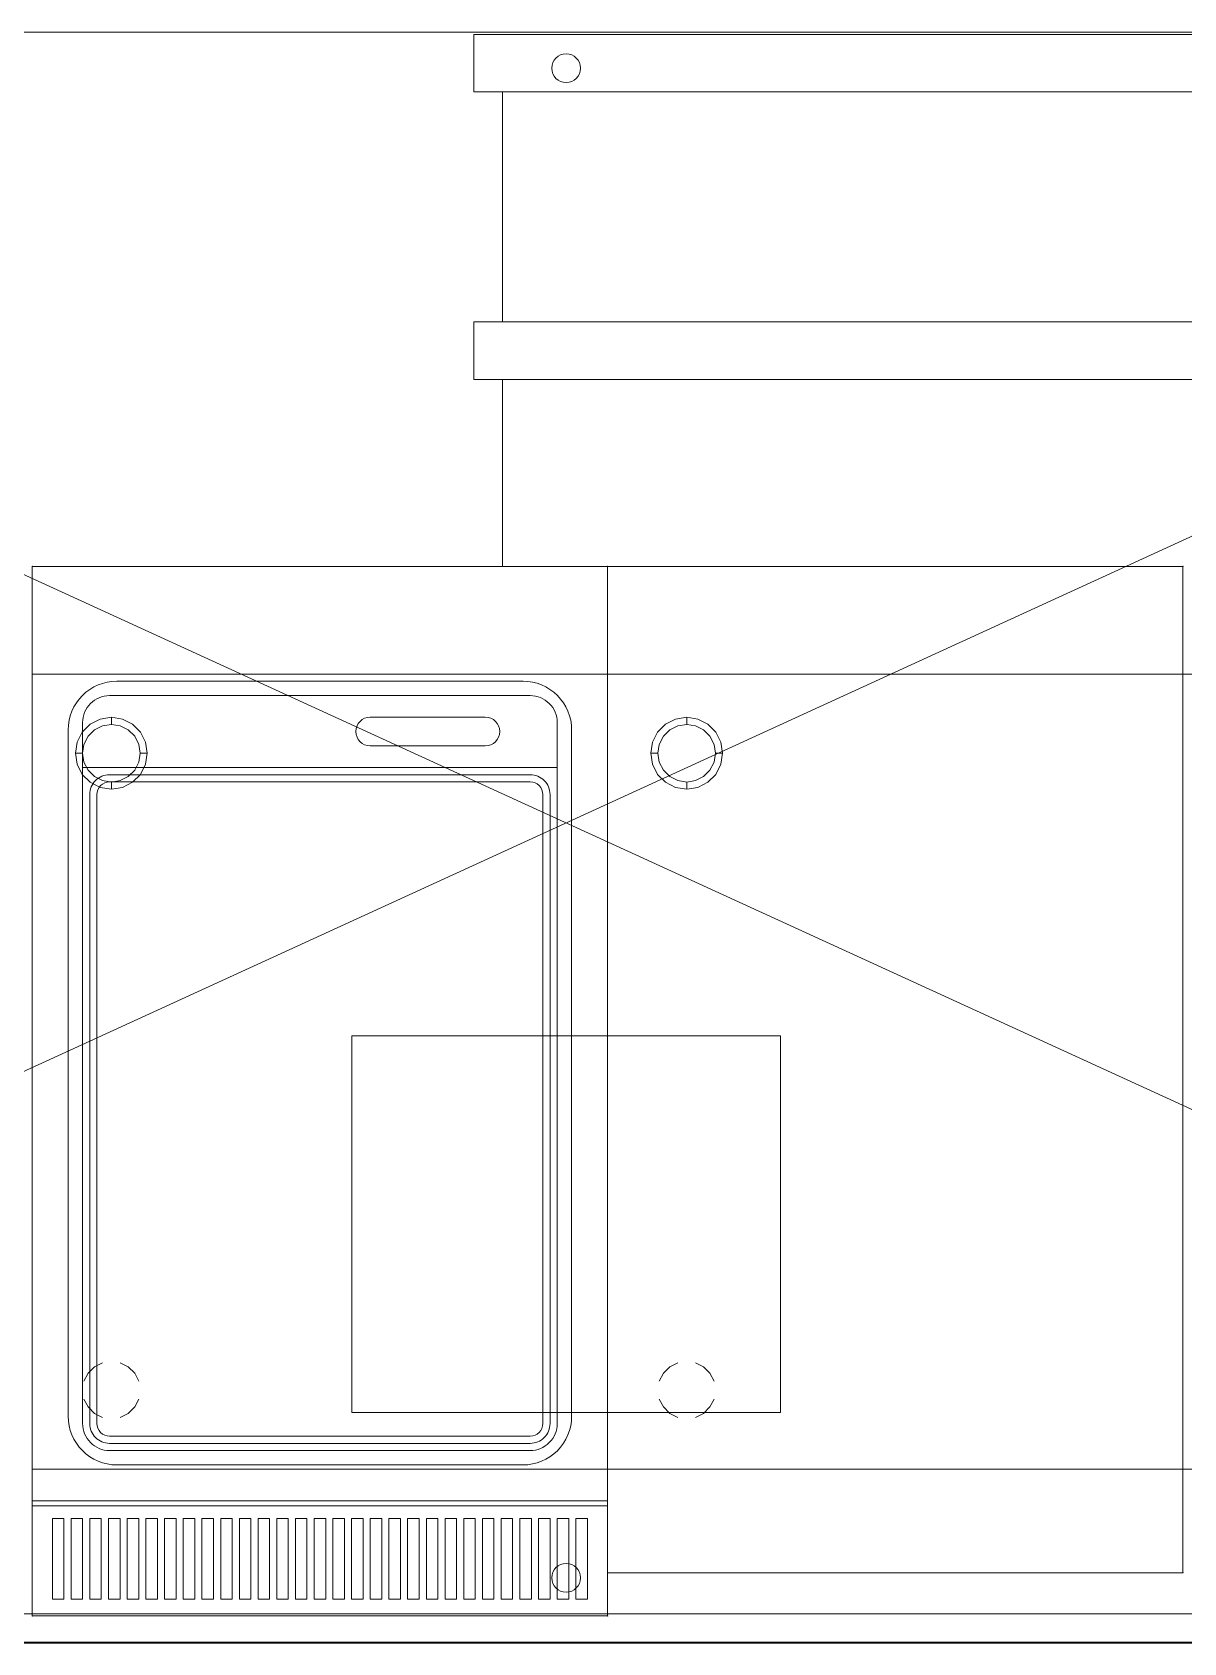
# Model space of a CAD drawing. Header units: millimetres. Extents: x -5316 to 10114, y -10026 to 11025.
# Drawn here: x -47.2 to 32.9, y -458.8 to -346.7 of the extents above; entities that cross this region are included whole.
import ezdxf

# ---------------------------------------------------------------- set-up
doc = ezdxf.new("R2010")
doc.units = ezdxf.units.MM
doc.layers.add('DUVAR', color=1, linetype='Continuous', lineweight=35)
doc.layers.add('tefrişler', color=13, linetype='Continuous', lineweight=5)

msp = doc.modelspace()

# ---------------------------------------------------------------- linework, layer by layer
at = {"layer": 'DUVAR'}
msp.add_line((699.54, -458.77), (-404.07, -458.77), dxfattribs=at)
at = {"layer": 'tefrişler'}
for p, q in [((109.92, -346.75), (-130.08, -456.75)), ((109.92, -456.75), (-130.08, -346.75)), ((-14.5, -350.9), (-14.5, -366.9)), ((-14.5, -370.9), (-14.5, -383.9)), ((-7.2, -383.9), (-47.2, -383.9)), ((-47.2, -391.4), (-47.2, -383.9)), ((-7.2, -391.4), (-7.2, -383.9)), ((32.8, -383.9), (-7.2, -383.9)), ((-7.2, -383.9), (-7.2, -453.9)), ((32.8, -453.9), (32.8, -383.9)), ((-47.2, -456.9), (-47.2, -391.4)), ((-47.2, -446.7), (-47.2, -391.4)), ((-47.2, -391.4), (72.8, -391.4)), ((-7.2, -391.4), (-7.2, -456.9)), ((-43.7, -397.89), (-10.7, -397.89)), ((72.8, -446.7), (-47.2, -446.7)), ((-7.2, -448.9), (-47.2, -448.9)), ((-7.2, -453.9), (32.8, -453.9)), ((-130.08, -456.75), (182.8, -456.75)), ((-7.2, -456.9), (-47.2, -456.9))]:
    msp.add_line(p, q, dxfattribs=at)
for points in [[(109.92, -346.75), (-130.08, -346.75), (-130.08, -456.75), (109.92, -456.75)], [(72.5, -350.9), (-16.5, -350.9), (-16.5, -346.9), (72.5, -346.9)], [(72.5, -370.9), (-16.5, -370.9), (-16.5, -366.9), (72.5, -366.9)], [(4.82, -442.75), (4.82, -416.55), (-24.98, -416.55), (-24.98, -442.75)], [(-7.2, -456.75), (-47.2, -456.75), (-47.2, -449.25), (-7.2, -449.25)], [(-45, -455.73), (-45.8, -455.73), (-45.8, -450.12), (-45, -450.12)], [(-43.7, -455.73), (-44.5, -455.73), (-44.5, -450.12), (-43.7, -450.12)], [(-42.4, -455.73), (-43.2, -455.73), (-43.2, -450.12), (-42.4, -450.12)], [(-41.1, -455.73), (-41.9, -455.73), (-41.9, -450.12), (-41.1, -450.12)], [(-39.8, -455.73), (-40.6, -455.73), (-40.6, -450.12), (-39.8, -450.12)], [(-38.5, -455.73), (-39.3, -455.73), (-39.3, -450.12), (-38.5, -450.12)], [(-37.2, -455.73), (-38, -455.73), (-38, -450.12), (-37.2, -450.12)], [(-35.9, -455.73), (-36.7, -455.73), (-36.7, -450.12), (-35.9, -450.12)], [(-34.6, -455.73), (-35.4, -455.73), (-35.4, -450.12), (-34.6, -450.12)], [(-33.3, -455.73), (-34.1, -455.73), (-34.1, -450.12), (-33.3, -450.12)], [(-32, -455.73), (-32.8, -455.73), (-32.8, -450.12), (-32, -450.12)], [(-30.7, -455.73), (-31.5, -455.73), (-31.5, -450.12), (-30.7, -450.12)], [(-29.4, -455.73), (-30.2, -455.73), (-30.2, -450.12), (-29.4, -450.12)], [(-28.1, -455.73), (-28.9, -455.73), (-28.9, -450.12), (-28.1, -450.12)], [(-26.8, -455.73), (-27.6, -455.73), (-27.6, -450.12), (-26.8, -450.12)], [(-25.5, -455.73), (-26.3, -455.73), (-26.3, -450.12), (-25.5, -450.12)], [(-24.2, -455.73), (-25, -455.73), (-25, -450.12), (-24.2, -450.12)], [(-22.9, -455.73), (-23.7, -455.73), (-23.7, -450.12), (-22.9, -450.12)], [(-21.6, -455.73), (-22.4, -455.73), (-22.4, -450.12), (-21.6, -450.12)], [(-20.3, -455.73), (-21.1, -455.73), (-21.1, -450.12), (-20.3, -450.12)], [(-19, -455.73), (-19.8, -455.73), (-19.8, -450.12), (-19, -450.12)], [(-17.7, -455.73), (-18.5, -455.73), (-18.5, -450.12), (-17.7, -450.12)], [(-16.4, -455.73), (-17.2, -455.73), (-17.2, -450.12), (-16.4, -450.12)], [(-15.1, -455.73), (-15.9, -455.73), (-15.9, -450.12), (-15.1, -450.12)], [(-13.8, -455.73), (-14.6, -455.73), (-14.6, -450.12), (-13.8, -450.12)], [(-12.5, -455.73), (-13.3, -455.73), (-13.3, -450.12), (-12.5, -450.12)], [(-11.2, -455.73), (-12, -455.73), (-12, -450.12), (-11.2, -450.12)], [(-9.9, -455.73), (-10.7, -455.73), (-10.7, -450.12), (-9.9, -450.12)], [(-8.6, -455.73), (-9.4, -455.73), (-9.4, -450.12), (-8.6, -450.12)]]:
    msp.add_lwpolyline(points, close=True, dxfattribs=at)
for points in [[(-9.08, -349.25, 1), (-11.08, -349.25, 1)], [(-13.08, -446.4), (-41.33, -446.4, -0.414214), (-44.7, -443.02), (-44.7, -395.27, -0.414214), (-41.33, -391.89), (-13.08, -391.89, -0.414214), (-9.7, -395.27), (-9.7, -443.02, -0.414214)], [(-12.58, -445.4), (-41.83, -445.4, -0.414214), (-43.7, -443.52), (-43.7, -394.77, -0.414214), (-41.83, -392.89), (-12.58, -392.89, -0.414214), (-10.7, -394.77), (-10.7, -443.52, -0.414214)], [(-23.7, -394.39), (-15.7, -394.39, -1), (-15.7, -396.39), (-23.7, -396.39, -1)], [(-12.58, -444.9), (-41.83, -444.9, -0.414214), (-43.2, -443.52), (-43.2, -399.77, -0.414214), (-41.83, -398.39), (-12.58, -398.39, -0.414214), (-11.2, -399.77), (-11.2, -443.52, -0.414214)], [(-12.58, -444.4), (-41.83, -444.4, -0.414214), (-42.7, -443.52), (-42.7, -399.77, -0.414214), (-41.83, -398.89), (-12.58, -398.89, -0.414214), (-11.7, -399.77), (-11.7, -443.52, -0.414214)], [(-9.08, -454.25, 1), (-11.08, -454.25, 1)]]:
    msp.add_lwpolyline(points, format="xyb", close=True, dxfattribs=at)
for p in [(-47.2, -383.9), (-47.2, -383.9), (-7.2, -383.9), (-7.2, -383.9), (32.8, -383.9), (-7.2, -453.9), (32.8, -453.9), (-47.2, -456.9), (-47.2, -456.9), (-7.2, -456.9)]:
    msp.add_point(p, dxfattribs=at)
for points, invisible_edges in [([(-43.73, -395.43, 0.5), (-43.61, -395.51, 0.15), (-43.94, -396.17, 0.15), (-44.08, -396.13, 0.5)], 7), ([(-43.17, -394.88, 0.5), (-43.09, -394.99, 0.15), (-43.61, -395.51, 0.15), (-43.73, -395.43, 0.5)], 7), ([(-43.09, -394.99, 0.15), (-42.88, -395.28), (-43.32, -395.72), (-43.61, -395.51, 0.15)], 13), ([(-42.48, -394.52, 0.5), (-42.43, -394.66, 0.15), (-43.09, -394.99, 0.15), (-43.17, -394.88, 0.5)], 7), ([(-42.43, -394.66, 0.15), (-42.32, -395), (-42.88, -395.28), (-43.09, -394.99, 0.15)], 13), ([(-41.7, -394.4, 0.5), (-41.7, -394.54, 0.15), (-42.43, -394.66, 0.15), (-42.48, -394.52, 0.5)], 6), ([(-41.7, -394.54, 0.15), (-41.7, -394.9), (-42.32, -395), (-42.43, -394.66, 0.15)], 12), ([(-40.93, -394.52, 0.5), (-40.98, -394.66, 0.15), (-41.7, -394.54, 0.15), (-41.7, -394.4, 0.5)], 3), ([(-40.98, -394.66, 0.15), (-41.08, -395), (-41.7, -394.9), (-41.7, -394.54, 0.15)], 9), ([(-40.32, -394.99, 0.15), (-40.53, -395.28), (-41.08, -395), (-40.98, -394.66, 0.15)], 13), ([(-40.23, -394.88, 0.5), (-40.32, -394.99, 0.15), (-40.98, -394.66, 0.15), (-40.93, -394.52, 0.5)], 7), ([(-39.8, -395.51, 0.15), (-40.08, -395.72), (-40.53, -395.28), (-40.32, -394.99, 0.15)], 13), ([(-39.68, -395.43, 0.5), (-39.8, -395.51, 0.15), (-40.32, -394.99, 0.15), (-40.23, -394.88, 0.5)], 7), ([(-39.33, -396.13, 0.5), (-39.46, -396.17, 0.15), (-39.8, -395.51, 0.15), (-39.68, -395.43, 0.5)], 7), ([(-3.73, -395.43, 0.5), (-3.61, -395.51, 0.15), (-3.94, -396.17, 0.15), (-4.08, -396.13, 0.5)], 7), ([(-3.17, -394.88, 0.5), (-3.09, -394.99, 0.15), (-3.61, -395.51, 0.15), (-3.73, -395.43, 0.5)], 7), ([(-3.09, -394.99, 0.15), (-2.88, -395.28), (-3.32, -395.72), (-3.61, -395.51, 0.15)], 13), ([(-2.48, -394.52, 0.5), (-2.43, -394.66, 0.15), (-3.09, -394.99, 0.15), (-3.17, -394.88, 0.5)], 7), ([(-2.43, -394.66, 0.15), (-2.32, -395), (-2.88, -395.28), (-3.09, -394.99, 0.15)], 13), ([(-1.7, -394.4, 0.5), (-1.7, -394.54, 0.15), (-2.43, -394.66, 0.15), (-2.48, -394.52, 0.5)], 6), ([(-1.7, -394.54, 0.15), (-1.7, -394.9), (-2.32, -395), (-2.43, -394.66, 0.15)], 12), ([(-0.93, -394.52, 0.5), (-0.98, -394.66, 0.15), (-1.7, -394.54, 0.15), (-1.7, -394.4, 0.5)], 3), ([(-0.98, -394.66, 0.15), (-1.08, -395), (-1.7, -394.9), (-1.7, -394.54, 0.15)], 9), ([(-0.32, -394.99, 0.15), (-0.53, -395.28), (-1.08, -395), (-0.98, -394.66, 0.15)], 13), ([(-0.23, -394.88, 0.5), (-0.32, -394.99, 0.15), (-0.98, -394.66, 0.15), (-0.93, -394.52, 0.5)], 7), ([(0.2, -395.51, 0.15), (-0.08, -395.72), (-0.53, -395.28), (-0.32, -394.99, 0.15)], 13), ([(0.32, -395.43, 0.5), (0.2, -395.51, 0.15), (-0.32, -394.99, 0.15), (-0.23, -394.88, 0.5)], 7), ([(0.67, -396.13, 0.5), (0.54, -396.17, 0.15), (0.2, -395.51, 0.15), (0.32, -395.43, 0.5)], 7), ([(-44.08, -396.13, 0.5), (-43.94, -396.17, 0.15), (-44.06, -396.9, 0.15), (-44.2, -396.9, 0.5)], 3), ([(-43.94, -396.17, 0.15), (-43.61, -396.28), (-43.7, -396.9), (-44.06, -396.9, 0.15)], 9), ([(-43.61, -395.51, 0.15), (-43.32, -395.72), (-43.61, -396.28), (-43.94, -396.17, 0.15)], 13), ([(-39.46, -396.17, 0.15), (-39.8, -396.28), (-40.08, -395.72), (-39.8, -395.51, 0.15)], 13), ([(-39.35, -396.9, 0.15), (-39.7, -396.9), (-39.8, -396.28), (-39.46, -396.17, 0.15)], 12), ([(-39.2, -396.9, 0.5), (-39.35, -396.9, 0.15), (-39.46, -396.17, 0.15), (-39.33, -396.13, 0.5)], 6), ([(-4.08, -396.13, 0.5), (-3.94, -396.17, 0.15), (-4.06, -396.9, 0.15), (-4.2, -396.9, 0.5)], 3), ([(-3.94, -396.17, 0.15), (-3.61, -396.28), (-3.7, -396.9), (-4.06, -396.9, 0.15)], 9), ([(-3.61, -395.51, 0.15), (-3.32, -395.72), (-3.61, -396.28), (-3.94, -396.17, 0.15)], 13), ([(0.54, -396.17, 0.15), (0.2, -396.28), (-0.08, -395.72), (0.2, -395.51, 0.15)], 13), ([(0.65, -396.9, 0.15), (0.3, -396.9), (0.2, -396.28), (0.54, -396.17, 0.15)], 12), ([(0.8, -396.9, 0.5), (0.65, -396.9, 0.15), (0.54, -396.17, 0.15), (0.67, -396.13, 0.5)], 6), ([(-44.2, -396.9, 0.5), (-44.06, -396.9, 0.15), (-43.94, -397.63, 0.15), (-44.08, -397.67, 0.5)], 6), ([(-44.08, -397.67, 0.5), (-43.94, -397.63, 0.15), (-43.61, -398.28, 0.15), (-43.73, -398.37, 0.5)], 7), ([(-44.06, -396.9, 0.15), (-43.7, -396.9), (-43.61, -397.52), (-43.94, -397.63, 0.15)], 12), ([(-43.94, -397.63, 0.15), (-43.61, -397.52), (-43.32, -398.07), (-43.61, -398.28, 0.15)], 13), ([(-39.8, -398.28, 0.15), (-40.08, -398.07), (-39.8, -397.52), (-39.46, -397.63, 0.15)], 13), ([(-39.46, -397.63, 0.15), (-39.8, -397.52), (-39.7, -396.9), (-39.35, -396.9, 0.15)], 9), ([(-39.68, -398.37, 0.5), (-39.8, -398.28, 0.15), (-39.46, -397.63, 0.15), (-39.33, -397.67, 0.5)], 7), ([(-39.33, -397.67, 0.5), (-39.46, -397.63, 0.15), (-39.35, -396.9, 0.15), (-39.2, -396.9, 0.5)], 3), ([(-4.2, -396.9, 0.5), (-4.06, -396.9, 0.15), (-3.94, -397.63, 0.15), (-4.08, -397.67, 0.5)], 6), ([(-4.08, -397.67, 0.5), (-3.94, -397.63, 0.15), (-3.61, -398.28, 0.15), (-3.73, -398.37, 0.5)], 7), ([(-4.06, -396.9, 0.15), (-3.7, -396.9), (-3.61, -397.52), (-3.94, -397.63, 0.15)], 12), ([(-3.94, -397.63, 0.15), (-3.61, -397.52), (-3.32, -398.07), (-3.61, -398.28, 0.15)], 13), ([(0.2, -398.28, 0.15), (-0.08, -398.07), (0.2, -397.52), (0.54, -397.63, 0.15)], 13), ([(0.54, -397.63, 0.15), (0.2, -397.52), (0.3, -396.9), (0.65, -396.9, 0.15)], 9), ([(0.32, -398.37, 0.5), (0.2, -398.28, 0.15), (0.54, -397.63, 0.15), (0.67, -397.67, 0.5)], 7), ([(0.67, -397.67, 0.5), (0.54, -397.63, 0.15), (0.65, -396.9, 0.15), (0.8, -396.9, 0.5)], 3), ([(-43.73, -398.37, 0.5), (-43.61, -398.28, 0.15), (-43.09, -398.8, 0.15), (-43.17, -398.92, 0.5)], 7), ([(-43.61, -398.28, 0.15), (-43.32, -398.07), (-42.88, -398.52), (-43.09, -398.8, 0.15)], 13), ([(-43.17, -398.92, 0.5), (-43.09, -398.8, 0.15), (-42.43, -399.14, 0.15), (-42.48, -399.28, 0.5)], 7), ([(-43.09, -398.8, 0.15), (-42.88, -398.52), (-42.32, -398.8), (-42.43, -399.14, 0.15)], 13), ([(-42.43, -399.14, 0.15), (-42.32, -398.8), (-41.7, -398.9), (-41.7, -399.25, 0.15)], 9), ([(-41.7, -399.25, 0.15), (-41.7, -398.9), (-41.08, -398.8), (-40.98, -399.14, 0.15)], 12), ([(-40.98, -399.14, 0.15), (-41.08, -398.8), (-40.53, -398.52), (-40.32, -398.8, 0.15)], 13), ([(-40.93, -399.28, 0.5), (-40.98, -399.14, 0.15), (-40.32, -398.8, 0.15), (-40.23, -398.92, 0.5)], 7), ([(-40.32, -398.8, 0.15), (-40.53, -398.52), (-40.08, -398.07), (-39.8, -398.28, 0.15)], 13), ([(-40.23, -398.92, 0.5), (-40.32, -398.8, 0.15), (-39.8, -398.28, 0.15), (-39.68, -398.37, 0.5)], 7), ([(-3.73, -398.37, 0.5), (-3.61, -398.28, 0.15), (-3.09, -398.8, 0.15), (-3.17, -398.92, 0.5)], 7), ([(-3.61, -398.28, 0.15), (-3.32, -398.07), (-2.88, -398.52), (-3.09, -398.8, 0.15)], 13), ([(-3.17, -398.92, 0.5), (-3.09, -398.8, 0.15), (-2.43, -399.14, 0.15), (-2.48, -399.28, 0.5)], 7), ([(-3.09, -398.8, 0.15), (-2.88, -398.52), (-2.32, -398.8), (-2.43, -399.14, 0.15)], 13), ([(-2.43, -399.14, 0.15), (-2.32, -398.8), (-1.7, -398.9), (-1.7, -399.25, 0.15)], 9), ([(-1.7, -399.25, 0.15), (-1.7, -398.9), (-1.08, -398.8), (-0.98, -399.14, 0.15)], 12), ([(-0.98, -399.14, 0.15), (-1.08, -398.8), (-0.53, -398.52), (-0.32, -398.8, 0.15)], 13), ([(-0.93, -399.28, 0.5), (-0.98, -399.14, 0.15), (-0.32, -398.8, 0.15), (-0.23, -398.92, 0.5)], 7), ([(-0.32, -398.8, 0.15), (-0.53, -398.52), (-0.08, -398.07), (0.2, -398.28, 0.15)], 13), ([(-0.23, -398.92, 0.5), (-0.32, -398.8, 0.15), (0.2, -398.28, 0.15), (0.32, -398.37, 0.5)], 7), ([(-42.48, -399.28, 0.5), (-42.43, -399.14, 0.15), (-41.7, -399.25, 0.15), (-41.7, -399.4, 0.5)], 3), ([(-41.7, -399.4, 0.5), (-41.7, -399.25, 0.15), (-40.98, -399.14, 0.15), (-40.93, -399.28, 0.5)], 6), ([(-2.48, -399.28, 0.5), (-2.43, -399.14, 0.15), (-1.7, -399.25, 0.15), (-1.7, -399.4, 0.5)], 3), ([(-1.7, -399.4, 0.5), (-1.7, -399.25, 0.15), (-0.98, -399.14, 0.15), (-0.93, -399.28, 0.5)], 6), ([(-42.43, -438.96, 0.15), (-42.32, -439.3), (-42.88, -439.58), (-43.09, -439.29, 0.15)], 13), ([(-40.32, -439.29, 0.15), (-40.53, -439.58), (-41.08, -439.3), (-40.98, -438.96, 0.15)], 13), ([(-2.43, -438.96, 0.15), (-2.32, -439.3), (-2.88, -439.58), (-3.09, -439.29, 0.15)], 13), ([(-0.32, -439.29, 0.15), (-0.53, -439.58), (-1.08, -439.3), (-0.98, -438.96, 0.15)], 13), ([(-43.61, -439.81, 0.15), (-43.32, -440.02), (-43.61, -440.58), (-43.94, -440.47, 0.15)], 13), ([(-43.09, -439.29, 0.15), (-42.88, -439.58), (-43.32, -440.02), (-43.61, -439.81, 0.15)], 13), ([(-39.8, -439.81, 0.15), (-40.08, -440.02), (-40.53, -439.58), (-40.32, -439.29, 0.15)], 13), ([(-39.46, -440.47, 0.15), (-39.8, -440.58), (-40.08, -440.02), (-39.8, -439.81, 0.15)], 13), ([(-3.61, -439.81, 0.15), (-3.32, -440.02), (-3.61, -440.58), (-3.94, -440.47, 0.15)], 13), ([(-3.09, -439.29, 0.15), (-2.88, -439.58), (-3.32, -440.02), (-3.61, -439.81, 0.15)], 13), ([(0.2, -439.81, 0.15), (-0.08, -440.02), (-0.53, -439.58), (-0.32, -439.29, 0.15)], 13), ([(0.54, -440.47, 0.15), (0.2, -440.58), (-0.08, -440.02), (0.2, -439.81, 0.15)], 13), ([(-43.94, -441.93, 0.15), (-43.61, -441.82), (-43.32, -442.37), (-43.61, -442.58, 0.15)], 13), ([(-43.61, -442.58, 0.15), (-43.32, -442.37), (-42.88, -442.82), (-43.09, -443.1, 0.15)], 13), ([(-40.32, -443.1, 0.15), (-40.53, -442.82), (-40.08, -442.37), (-39.8, -442.58, 0.15)], 13), ([(-39.8, -442.58, 0.15), (-40.08, -442.37), (-39.8, -441.82), (-39.46, -441.93, 0.15)], 13), ([(-3.94, -441.93, 0.15), (-3.61, -441.82), (-3.32, -442.37), (-3.61, -442.58, 0.15)], 13), ([(-3.61, -442.58, 0.15), (-3.32, -442.37), (-2.88, -442.82), (-3.09, -443.1, 0.15)], 13), ([(-0.32, -443.1, 0.15), (-0.53, -442.82), (-0.08, -442.37), (0.2, -442.58, 0.15)], 13), ([(0.2, -442.58, 0.15), (-0.08, -442.37), (0.2, -441.82), (0.54, -441.93, 0.15)], 13), ([(-43.09, -443.1, 0.15), (-42.88, -442.82), (-42.32, -443.1), (-42.43, -443.44, 0.15)], 13), ([(-40.98, -443.44, 0.15), (-41.08, -443.1), (-40.53, -442.82), (-40.32, -443.1, 0.15)], 13), ([(-3.09, -443.1, 0.15), (-2.88, -442.82), (-2.32, -443.1), (-2.43, -443.44, 0.15)], 13), ([(-0.98, -443.44, 0.15), (-1.08, -443.1), (-0.53, -442.82), (-0.32, -443.1, 0.15)], 13)]:
    msp.add_3dface(points, dxfattribs=dict(at, invisible_edges=invisible_edges))

doc.saveas('drawing.dxf')
